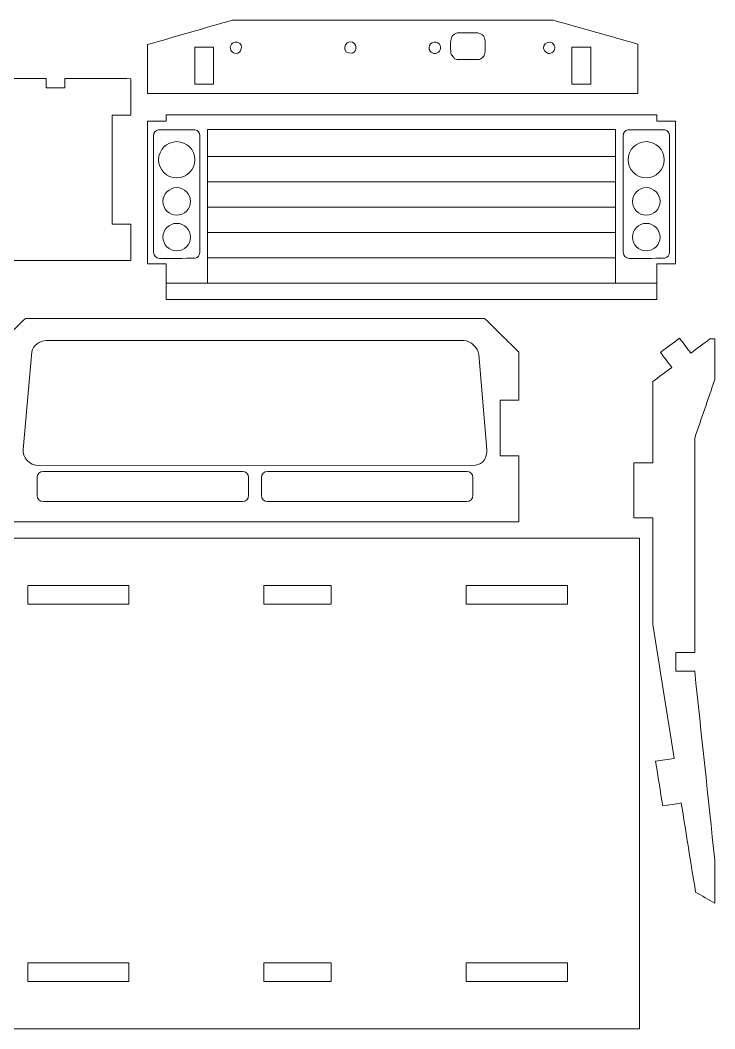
# Model space of a CAD drawing. Header units: centimetres. Extents: x -48.4 to 34, y -21.6 to 8.
# Drawn here: x -8.11 to 2.99, y -9.02 to 7.08 of the extents above; entities that cross this region are included whole.
import ezdxf

# ---------------------------------------------------------------- set-up
doc = ezdxf.new("R2010")
doc.units = ezdxf.units.CM
doc.header["$MEASUREMENT"] = 0
doc.layers.add('Camada 1', color=7, linetype='Continuous')

msp = doc.modelspace()

# ---------------------------------------------------------------- linework, layer by layer
at = {"layer": 'Camada 1', "color": 5, "lineweight": 9}
for points, knots in [([(1.76197, 6.69955), (1.76197, 6.43633), (1.76197, 6.17313), (1.76197, 5.90991), (1.76197, 5.90991), (-0.8487, 5.90991), (-3.45936, 5.90991), (-6.07003, 5.90991), (-6.07003, 5.90991), (-6.07003, 6.17041), (-6.07003, 6.43089), (-6.07003, 6.69138), (-6.07003, 6.69138), (-5.62037, 6.82146), (-5.17071, 6.95154), (-4.72104, 7.08162), (-4.72104, 7.08162), (-3.0113, 7.08162), (-1.30155, 7.08162), (0.40818, 7.08162), (0.40818, 7.08162), (0.85944, 6.95426), (1.31071, 6.82691), (1.76197, 6.69955)], [0, 0, 0, 0, 0.14285714, 0.14285714, 0.14285714, 0.14285714, 0.28571429, 0.28571429, 0.28571429, 0.28571429, 0.42857143, 0.42857143, 0.42857143, 0.42857143, 0.57142857, 0.57142857, 0.57142857, 0.57142857, 0.71428571, 0.71428571, 0.71428571, 0.71428571, 1, 1, 1, 1]), ([(-5.01583, 6.64886), (-5.01583, 6.45172), (-5.01583, 6.25459), (-5.01583, 6.05745), (-5.01583, 6.05745), (-5.11582, 6.05745), (-5.21579, 6.05745), (-5.31579, 6.05745), (-5.31579, 6.05745), (-5.31579, 6.25459), (-5.31579, 6.45172), (-5.31579, 6.64886), (-5.31579, 6.64886), (-5.21579, 6.64886), (-5.11582, 6.64886), (-5.01583, 6.64886)], [0, 0, 0, 0, 0.2, 0.2, 0.2, 0.2, 0.4, 0.4, 0.4, 0.4, 0.6, 0.6, 0.6, 0.6, 1, 1, 1, 1]), ([(1.00964, 6.64886), (1.00964, 6.45172), (1.00964, 6.25459), (1.00964, 6.05745), (1.00964, 6.05745), (0.90965, 6.05745), (0.80967, 6.05745), (0.70968, 6.05745), (0.70968, 6.05745), (0.70968, 6.25459), (0.70968, 6.45172), (0.70968, 6.64886), (0.70968, 6.64886), (0.80967, 6.64886), (0.90965, 6.64886), (1.00964, 6.64886)], [0, 0, 0, 0, 0.2, 0.2, 0.2, 0.2, 0.4, 0.4, 0.4, 0.4, 0.6, 0.6, 0.6, 0.6, 1, 1, 1, 1]), ([(-14.77096, 3.82448), (-14.77096, 3.63087), (-14.77096, 3.43727), (-14.77096, 3.24366), (-14.77096, 3.24366), (-11.95967, 3.24366), (-9.14839, 3.24366), (-6.3371, 3.24366), (-6.3371, 3.24366), (-6.3371, 3.43727), (-6.3371, 3.63087), (-6.3371, 3.82448), (-6.3371, 3.82448), (-6.43709, 3.82448), (-6.53707, 3.82448), (-6.63706, 3.82448), (-6.63706, 3.82448), (-6.63706, 4.40531), (-6.63706, 4.98613), (-6.63706, 5.56696), (-6.63706, 5.56696), (-6.53707, 5.56696), (-6.43709, 5.56696), (-6.3371, 5.56696), (-6.3371, 5.56696), (-6.3371, 5.76057), (-6.3371, 5.95418), (-6.3371, 6.14779), (-6.3371, 6.14779), (-6.68851, 6.1478), (-7.03993, 6.1478), (-7.39134, 6.1478), (-7.39134, 6.1478), (-7.39134, 6.09826), (-7.39134, 6.04873), (-7.39134, 5.99919), (-7.39134, 5.99919), (-7.49133, 5.99919), (-7.59131, 5.99919), (-7.6913, 5.99919), (-7.6913, 5.99919), (-7.6913, 6.04873), (-7.6913, 6.09826), (-7.6913, 6.1478), (-7.6913, 6.1478), (-8.37891, 6.14781), (-9.06652, 6.14784), (-9.75413, 6.14785), (-9.75413, 6.14785), (-9.75413, 6.04786), (-9.75414, 5.94788), (-9.75414, 5.8479), (-9.75414, 5.8479), (-10.28739, 5.84791), (-10.82065, 5.84791), (-11.3539, 5.84792), (-11.3539, 5.84792), (-11.3539, 5.9479), (-11.35389, 6.04789), (-11.35389, 6.14787), (-11.35389, 6.14787), (-12.04153, 6.14785), (-12.72917, 6.14784), (-13.41681, 6.14781), (-13.41681, 6.14781), (-13.41681, 6.09828), (-13.41681, 6.04873), (-13.41681, 5.99919), (-13.41681, 5.99919), (-13.5168, 5.99919), (-13.61678, 5.99919), (-13.71677, 5.99919), (-13.71677, 5.99919), (-13.71677, 6.04873), (-13.71677, 6.09826), (-13.71677, 6.1478), (-13.71677, 6.1478), (-14.06817, 6.1478), (-14.41956, 6.1478), (-14.77096, 6.14779), (-14.77096, 6.14779), (-14.77096, 5.95418), (-14.77096, 5.76057), (-14.77096, 5.56696), (-14.77096, 5.56696), (-14.67098, 5.56696), (-14.57099, 5.56696), (-14.47101, 5.56696), (-14.47101, 5.56696), (-14.47101, 4.98613), (-14.47101, 4.40531), (-14.47101, 3.82448), (-14.47101, 3.82448), (-14.57099, 3.82448), (-14.67098, 3.82448), (-14.77096, 3.82448)], [0, 0, 0, 0, 0.04, 0.04, 0.04, 0.04, 0.08, 0.08, 0.08, 0.08, 0.12, 0.12, 0.12, 0.12, 0.16, 0.16, 0.16, 0.16, 0.2, 0.2, 0.2, 0.2, 0.24, 0.24, 0.24, 0.24, 0.28, 0.28, 0.28, 0.28, 0.32, 0.32, 0.32, 0.32, 0.36, 0.36, 0.36, 0.36, 0.4, 0.4, 0.4, 0.4, 0.44, 0.44, 0.44, 0.44, 0.48, 0.48, 0.48, 0.48, 0.52, 0.52, 0.52, 0.52, 0.56, 0.56, 0.56, 0.56, 0.6, 0.6, 0.6, 0.6, 0.64, 0.64, 0.64, 0.64, 0.68, 0.68, 0.68, 0.68, 0.72, 0.72, 0.72, 0.72, 0.76, 0.76, 0.76, 0.76, 0.8, 0.8, 0.8, 0.8, 0.84, 0.84, 0.84, 0.84, 0.88, 0.88, 0.88, 0.88, 0.92, 0.92, 0.92, 0.92, 1, 1, 1, 1]), ([(-5.77101, 2.62121), (-3.15969, 2.62121), (-0.54838, 2.62121), (2.06294, 2.62121), (2.06294, 2.62121), (2.06294, 2.81115), (2.06294, 3.00109), (2.06294, 3.19103), (2.06294, 3.19103), (2.16293, 3.19103), (2.26291, 3.19103), (2.3629, 3.19103), (2.3629, 3.19103), (2.3629, 3.9508), (2.3629, 4.71057), (2.3629, 5.47034), (2.3629, 5.47034), (2.26291, 5.47034), (2.16293, 5.47034), (2.06294, 5.47034), (2.06294, 5.47034), (2.06294, 5.50367), (2.06294, 5.53699), (2.06294, 5.57032), (2.06294, 5.57032), (-0.54838, 5.57032), (-3.15969, 5.57032), (-5.77101, 5.57032), (-5.77101, 5.57032), (-5.77101, 5.53699), (-5.77101, 5.50367), (-5.77101, 5.47034), (-5.77101, 5.47034), (-5.87099, 5.47034), (-5.97098, 5.47034), (-6.07096, 5.47034), (-6.07096, 5.47034), (-6.07096, 4.71057), (-6.07096, 3.9508), (-6.07096, 3.19103), (-6.07096, 3.19103), (-5.97098, 3.19103), (-5.87099, 3.19103), (-5.77101, 3.19103), (-5.77101, 3.19103), (-5.77101, 3.00109), (-5.77101, 2.81115), (-5.77101, 2.62121)], [0, 0, 0, 0, 0.07692308, 0.07692308, 0.07692308, 0.07692308, 0.15384615, 0.15384615, 0.15384615, 0.15384615, 0.23076923, 0.23076923, 0.23076923, 0.23076923, 0.30769231, 0.30769231, 0.30769231, 0.30769231, 0.38461538, 0.38461538, 0.38461538, 0.38461538, 0.46153846, 0.46153846, 0.46153846, 0.46153846, 0.53846154, 0.53846154, 0.53846154, 0.53846154, 0.61538462, 0.61538462, 0.61538462, 0.61538462, 0.69230769, 0.69230769, 0.69230769, 0.69230769, 0.76923077, 0.76923077, 0.76923077, 0.76923077, 0.84615385, 0.84615385, 0.84615385, 0.84615385, 1, 1, 1, 1]), ([(-8.57095, 1.77999), (-8.38812, 1.95998), (-8.20528, 2.13997), (-8.02245, 2.31996), (-8.02245, 2.31996), (-5.57684, 2.31996), (-3.13123, 2.31996), (-0.68562, 2.31996), (-0.68562, 2.31996), (-0.50279, 2.13997), (-0.31995, 1.95998), (-0.13712, 1.77999), (-0.13712, 1.77999), (-0.13712, 1.52543), (-0.13712, 1.27087), (-0.13712, 1.01631), (-0.13712, 1.01631), (-0.23711, 1.01631), (-0.33709, 1.01631), (-0.43708, 1.01631), (-0.43708, 1.01631), (-0.43708, 0.72017), (-0.43708, 0.42402), (-0.43708, 0.12788), (-0.43708, 0.12788), (-0.33709, 0.12788), (-0.23711, 0.12788), (-0.13712, 0.12788), (-0.13712, 0.12788), (-0.13712, -0.22423), (-0.13712, -0.57633), (-0.13712, -0.92844), (-0.13712, -0.92844), (-2.9484, -0.92844), (-5.75967, -0.92844), (-8.57095, -0.92844), (-8.57095, -0.92844), (-8.57095, -0.57633), (-8.57095, -0.22423), (-8.57095, 0.12788), (-8.57095, 0.12788), (-8.47096, 0.12788), (-8.37098, 0.12788), (-8.27099, 0.12788), (-8.27099, 0.12788), (-8.27099, 0.42402), (-8.27099, 0.72017), (-8.27099, 1.01631), (-8.27099, 1.01631), (-8.37098, 1.01631), (-8.47096, 1.01631), (-8.57095, 1.01631), (-8.57095, 1.01631), (-8.57095, 1.27087), (-8.57095, 1.52543), (-8.57095, 1.77999)], [0, 0, 0, 0, 0.06666667, 0.06666667, 0.06666667, 0.06666667, 0.13333333, 0.13333333, 0.13333333, 0.13333333, 0.2, 0.2, 0.2, 0.2, 0.26666667, 0.26666667, 0.26666667, 0.26666667, 0.33333333, 0.33333333, 0.33333333, 0.33333333, 0.4, 0.4, 0.4, 0.4, 0.46666667, 0.46666667, 0.46666667, 0.46666667, 0.53333333, 0.53333333, 0.53333333, 0.53333333, 0.6, 0.6, 0.6, 0.6, 0.66666667, 0.66666667, 0.66666667, 0.66666667, 0.73333333, 0.73333333, 0.73333333, 0.73333333, 0.8, 0.8, 0.8, 0.8, 0.86666667, 0.86666667, 0.86666667, 0.86666667, 1, 1, 1, 1]), ([(-1.0199, 1.96855), (-1.0199, 1.96855), (-7.68817, 1.96855), (-7.68817, 1.96855), (-7.68817, 1.96855), (-7.7861, 1.96855), (-7.9097, 1.88347), (-7.91837, 1.78593), (-7.91837, 1.78593), (-7.91837, 1.78593), (-8.05673, 0.22865), (-8.05673, 0.22865), (-8.05673, 0.22865), (-8.06751, 0.10734), (-7.96783, -0.02869), (-7.7996, -0.02848), (-7.7996, -0.02848), (-7.7996, -0.02848), (-0.83133, -0.01992), (-0.83133, -0.01992), (-0.83133, -0.01992), (-0.71623, -0.01978), (-0.6411, 0.1068), (-0.65134, 0.22865), (-0.65134, 0.22865), (-0.65134, 0.22865), (-0.77855, 1.74311), (-0.77855, 1.74311), (-0.77855, 1.74311), (-0.78776, 1.8528), (-0.90987, 1.96497), (-1.0199, 1.96855)], [0, 0, 0, 0, 0.11111111, 0.11111111, 0.11111111, 0.11111111, 0.22222222, 0.22222222, 0.22222222, 0.22222222, 0.33333333, 0.33333333, 0.33333333, 0.33333333, 0.44444444, 0.44444444, 0.44444444, 0.44444444, 0.55555556, 0.55555556, 0.55555556, 0.55555556, 0.66666667, 0.66666667, 0.66666667, 0.66666667, 0.77777778, 0.77777778, 0.77777778, 0.77777778, 1, 1, 1, 1]), ([(2.66991, 0.40693), (2.77726, 0.71908), (2.88462, 1.03124), (2.99197, 1.34339), (2.99197, 1.34339), (2.99197, 1.55989), (2.99197, 1.77638), (2.99197, 1.99288), (2.99197, 1.99288), (2.96522, 1.99288), (2.93847, 1.99288), (2.91172, 1.99288), (2.91172, 1.99288), (2.81041, 1.91708), (2.70909, 1.84129), (2.60778, 1.76549), (2.60778, 1.76549), (2.54788, 1.84555), (2.48799, 1.92561), (2.42809, 2.00567), (2.42809, 2.00567), (2.32678, 1.92987), (2.22547, 1.85408), (2.12416, 1.77828), (2.12416, 1.77828), (2.18406, 1.69822), (2.24395, 1.61817), (2.30385, 1.53811), (2.30385, 1.53811), (2.20254, 1.46231), (2.10124, 1.38652), (1.99993, 1.31072), (1.99993, 1.31072), (1.99993, 0.87876), (1.99993, 0.44679), (1.99993, 0.01483), (1.99993, 0.01483), (1.89994, 0.01483), (1.79996, 0.01483), (1.69997, 0.01483), (1.69997, 0.01483), (1.69997, -0.27849), (1.69997, -0.57182), (1.69997, -0.86513), (1.69997, -0.86513), (1.79996, -0.86513), (1.89994, -0.86513), (1.99993, -0.86513), (1.99993, -0.86513), (1.99993, -1.4321), (1.99993, -1.99909), (1.99993, -2.56605), (1.99993, -2.56605), (2.11395, -3.27846), (2.22798, -3.99088), (2.342, -4.70329), (2.342, -4.70329), (2.24327, -4.71909), (2.14454, -4.73489), (2.04581, -4.75069), (2.04581, -4.75069), (2.08382, -4.98816), (2.12183, -5.22564), (2.15984, -5.46311), (2.15984, -5.46311), (2.25857, -5.44731), (2.35729, -5.43151), (2.45602, -5.4157), (2.45602, -5.4157), (2.53204, -5.89064), (2.60805, -6.36558), (2.68407, -6.84052), (2.68407, -6.84052), (2.7867, -6.8984), (2.88934, -6.95627), (2.99197, -7.01415), (2.99197, -7.01415), (2.99197, -6.78644), (2.99197, -6.55872), (2.99197, -6.33101), (2.99197, -6.33101), (2.88462, -5.32484), (2.77726, -4.31868), (2.66991, -3.31251), (2.66991, -3.31251), (2.56973, -3.31251), (2.46954, -3.31251), (2.36936, -3.31251), (2.36936, -3.31251), (2.36936, -3.21253), (2.36936, -3.11254), (2.36936, -3.01256), (2.36936, -3.01256), (2.46954, -3.01256), (2.56973, -3.01256), (2.66991, -3.01256), (2.66991, -3.01256), (2.66991, -1.87273), (2.66991, -0.7329), (2.66991, 0.40693)], [0, 0, 0, 0, 0.03846154, 0.03846154, 0.03846154, 0.03846154, 0.07692308, 0.07692308, 0.07692308, 0.07692308, 0.11538462, 0.11538462, 0.11538462, 0.11538462, 0.15384615, 0.15384615, 0.15384615, 0.15384615, 0.19230769, 0.19230769, 0.19230769, 0.19230769, 0.23076923, 0.23076923, 0.23076923, 0.23076923, 0.26923077, 0.26923077, 0.26923077, 0.26923077, 0.30769231, 0.30769231, 0.30769231, 0.30769231, 0.34615385, 0.34615385, 0.34615385, 0.34615385, 0.38461538, 0.38461538, 0.38461538, 0.38461538, 0.42307692, 0.42307692, 0.42307692, 0.42307692, 0.46153846, 0.46153846, 0.46153846, 0.46153846, 0.5, 0.5, 0.5, 0.5, 0.53846154, 0.53846154, 0.53846154, 0.53846154, 0.57692308, 0.57692308, 0.57692308, 0.57692308, 0.61538462, 0.61538462, 0.61538462, 0.61538462, 0.65384615, 0.65384615, 0.65384615, 0.65384615, 0.69230769, 0.69230769, 0.69230769, 0.69230769, 0.73076923, 0.73076923, 0.73076923, 0.73076923, 0.76923077, 0.76923077, 0.76923077, 0.76923077, 0.80769231, 0.80769231, 0.80769231, 0.80769231, 0.84615385, 0.84615385, 0.84615385, 0.84615385, 0.88461538, 0.88461538, 0.88461538, 0.88461538, 0.92307692, 0.92307692, 0.92307692, 0.92307692, 1, 1, 1, 1]), ([(-9.60102, -9.02119), (-5.80408, -9.02119), (-2.00713, -9.02119), (1.78981, -9.02119), (1.78981, -9.02119), (1.78981, -6.40989), (1.78981, -3.79858), (1.78981, -1.18728), (1.78981, -1.18728), (-2.00713, -1.18728), (-5.80408, -1.18728), (-9.60102, -1.18728), (-9.60102, -1.18728), (-9.60102, -1.44155), (-9.60102, -1.69582), (-9.60102, -1.95009), (-9.60102, -1.95009), (-10.42098, -1.95009), (-11.24093, -1.95009), (-12.06089, -1.95009), (-12.06089, -1.95009), (-12.06089, -2.61006), (-12.06089, -3.27003), (-12.06089, -3.92999), (-12.06089, -3.92999), (-12.16088, -3.92999), (-12.26087, -3.92999), (-12.36086, -3.92999), (-12.36086, -3.92999), (-12.36086, -3.27003), (-12.36086, -2.61006), (-12.36086, -1.95009), (-12.36086, -1.95009), (-12.97512, -1.95009), (-13.58937, -1.95009), (-14.20363, -1.95009), (-14.20363, -1.95009), (-14.20363, -2.04723), (-14.20363, -2.14438), (-14.20363, -2.24151), (-14.20363, -2.24151), (-14.43504, -2.24151), (-14.66646, -2.24151), (-14.89787, -2.24151), (-14.89787, -2.24151), (-14.89787, -2.80434), (-14.89787, -3.36717), (-14.89787, -3.92999), (-14.89787, -3.92999), (-14.79502, -3.92999), (-14.69217, -3.92999), (-14.58932, -3.92999), (-14.58932, -3.92999), (-14.58932, -4.71335), (-14.58932, -5.49668), (-14.58932, -6.28003), (-14.58932, -6.28003), (-14.69217, -6.28003), (-14.79502, -6.28003), (-14.89787, -6.28003), (-14.89787, -6.28003), (-14.89787, -6.84233), (-14.89787, -7.40464), (-14.89787, -7.96694), (-14.89787, -7.96694), (-14.66646, -7.96694), (-14.43504, -7.96694), (-14.20363, -7.96694), (-14.20363, -7.96694), (-14.20363, -8.06693), (-14.20363, -8.16691), (-14.20363, -8.2669), (-14.20363, -8.2669), (-13.58937, -8.2669), (-12.97512, -8.2669), (-12.36086, -8.2669), (-12.36086, -8.2669), (-12.36086, -7.60694), (-12.36086, -6.94697), (-12.36086, -6.28702), (-12.36086, -6.28702), (-12.26087, -6.28702), (-12.16088, -6.28702), (-12.06089, -6.28702), (-12.06089, -6.28702), (-12.06089, -6.94697), (-12.06089, -7.60694), (-12.06089, -8.2669), (-12.06089, -8.2669), (-11.24093, -8.2669), (-10.42098, -8.2669), (-9.60102, -8.2669), (-9.60102, -8.2669), (-9.60102, -8.51833), (-9.60102, -8.76976), (-9.60102, -9.02119)], [0, 0, 0, 0, 0.04, 0.04, 0.04, 0.04, 0.08, 0.08, 0.08, 0.08, 0.12, 0.12, 0.12, 0.12, 0.16, 0.16, 0.16, 0.16, 0.2, 0.2, 0.2, 0.2, 0.24, 0.24, 0.24, 0.24, 0.28, 0.28, 0.28, 0.28, 0.32, 0.32, 0.32, 0.32, 0.36, 0.36, 0.36, 0.36, 0.4, 0.4, 0.4, 0.4, 0.44, 0.44, 0.44, 0.44, 0.48, 0.48, 0.48, 0.48, 0.52, 0.52, 0.52, 0.52, 0.56, 0.56, 0.56, 0.56, 0.6, 0.6, 0.6, 0.6, 0.64, 0.64, 0.64, 0.64, 0.68, 0.68, 0.68, 0.68, 0.72, 0.72, 0.72, 0.72, 0.76, 0.76, 0.76, 0.76, 0.8, 0.8, 0.8, 0.8, 0.84, 0.84, 0.84, 0.84, 0.88, 0.88, 0.88, 0.88, 0.92, 0.92, 0.92, 0.92, 1, 1, 1, 1]), ([(-6.36787, -1.94147), (-6.36787, -2.04146), (-6.36787, -2.14144), (-6.36787, -2.24143), (-6.36787, -2.24143), (-6.90673, -2.24143), (-7.44559, -2.24143), (-7.98445, -2.24143), (-7.98445, -2.24143), (-7.98445, -2.14144), (-7.98445, -2.04146), (-7.98445, -1.94147), (-7.98445, -1.94147), (-7.44559, -1.94147), (-6.90673, -1.94147), (-6.36787, -1.94147)], [0, 0, 0, 0, 0.2, 0.2, 0.2, 0.2, 0.4, 0.4, 0.4, 0.4, 0.6, 0.6, 0.6, 0.6, 1, 1, 1, 1]), ([(-3.13473, -1.94147), (-3.13473, -2.04146), (-3.13473, -2.14144), (-3.13473, -2.24143), (-3.13473, -2.24143), (-3.49397, -2.24143), (-3.85321, -2.24143), (-4.21245, -2.24143), (-4.21245, -2.24143), (-4.21245, -2.14144), (-4.21245, -2.04146), (-4.21245, -1.94147), (-4.21245, -1.94147), (-3.85321, -1.94147), (-3.49397, -1.94147), (-3.13473, -1.94147)], [0, 0, 0, 0, 0.2, 0.2, 0.2, 0.2, 0.4, 0.4, 0.4, 0.4, 0.6, 0.6, 0.6, 0.6, 1, 1, 1, 1]), ([(0.63727, -2.24143), (0.09841, -2.24143), (-0.44045, -2.24143), (-0.97931, -2.24143), (-0.97931, -2.24143), (-0.97931, -2.14144), (-0.97931, -2.04146), (-0.97931, -1.94147), (-0.97931, -1.94147), (-0.44045, -1.94147), (0.09841, -1.94147), (0.63727, -1.94147), (0.63727, -1.94147), (0.63727, -2.04146), (0.63727, -2.14144), (0.63727, -2.24143)], [0, 0, 0, 0, 0.2, 0.2, 0.2, 0.2, 0.4, 0.4, 0.4, 0.4, 0.6, 0.6, 0.6, 0.6, 1, 1, 1, 1]), ([(-6.36787, -7.96694), (-6.36787, -8.06693), (-6.36787, -8.16691), (-6.36787, -8.2669), (-6.36787, -8.2669), (-6.90673, -8.2669), (-7.44559, -8.2669), (-7.98445, -8.2669), (-7.98445, -8.2669), (-7.98445, -8.16691), (-7.98445, -8.06693), (-7.98445, -7.96694), (-7.98445, -7.96694), (-7.44559, -7.96694), (-6.90673, -7.96694), (-6.36787, -7.96694)], [0, 0, 0, 0, 0.2, 0.2, 0.2, 0.2, 0.4, 0.4, 0.4, 0.4, 0.6, 0.6, 0.6, 0.6, 1, 1, 1, 1]), ([(-4.21245, -7.96694), (-3.85321, -7.96694), (-3.49397, -7.96694), (-3.13473, -7.96694), (-3.13473, -7.96694), (-3.13473, -8.06693), (-3.13473, -8.16691), (-3.13473, -8.2669), (-3.13473, -8.2669), (-3.49397, -8.2669), (-3.85321, -8.2669), (-4.21245, -8.2669), (-4.21245, -8.2669), (-4.21245, -8.16691), (-4.21245, -8.06693), (-4.21245, -7.96694)], [0, 0, 0, 0, 0.2, 0.2, 0.2, 0.2, 0.4, 0.4, 0.4, 0.4, 0.6, 0.6, 0.6, 0.6, 1, 1, 1, 1]), ([(-0.97931, -7.96694), (-0.44045, -7.96694), (0.09841, -7.96694), (0.63727, -7.96694), (0.63727, -7.96694), (0.63727, -8.06693), (0.63727, -8.16691), (0.63727, -8.2669), (0.63727, -8.2669), (0.09841, -8.2669), (-0.44045, -8.2669), (-0.97931, -8.2669), (-0.97931, -8.2669), (-0.97931, -8.16691), (-0.97931, -8.06693), (-0.97931, -7.96694)], [0, 0, 0, 0, 0.2, 0.2, 0.2, 0.2, 0.4, 0.4, 0.4, 0.4, 0.6, 0.6, 0.6, 0.6, 1, 1, 1, 1])]:
    msp.add_open_spline(points, degree=3, knots=knots, dxfattribs=at)
at = {"layer": 'Camada 1', "color": 1, "lineweight": 9}
for points, knots in [([(-2.79618, 6.55579), (-2.99703, 6.52941), (-2.92908, 6.77574), (-2.79535, 6.72799), (-2.79535, 6.72799), (-2.73558, 6.70665), (-2.72359, 6.61311), (-2.76877, 6.57216), (-2.76877, 6.57216), (-2.7779, 6.5667), (-2.78704, 6.56125), (-2.79618, 6.55579)], [0, 0, 0, 0, 0.25, 0.25, 0.25, 0.25, 0.5, 0.5, 0.5, 0.5, 1, 1, 1, 1]), ([(-1.49513, 6.54965), (-1.5246, 6.56077), (-1.55932, 6.57451), (-1.57079, 6.61407), (-1.57079, 6.61407), (-1.59703, 6.70453), (-1.47418, 6.78047), (-1.40807, 6.69617), (-1.40807, 6.69617), (-1.36908, 6.64643), (-1.40309, 6.56344), (-1.46348, 6.55041), (-1.46348, 6.55041), (-1.47403, 6.55016), (-1.48458, 6.5499), (-1.49513, 6.54965)], [0, 0, 0, 0, 0.2, 0.2, 0.2, 0.2, 0.4, 0.4, 0.4, 0.4, 0.6, 0.6, 0.6, 0.6, 1, 1, 1, 1]), ([(-1.16542, 6.46691), (-1.18359, 6.48976), (-1.20177, 6.51261), (-1.21995, 6.53546), (-1.21995, 6.53546), (-1.23079, 6.56372), (-1.24521, 6.76625), (-1.20441, 6.82527), (-1.20441, 6.82527), (-1.18903, 6.84752), (-1.15302, 6.87315), (-1.12562, 6.87718), (-1.12562, 6.87718), (-1.01443, 6.87783), (-0.90325, 6.87849), (-0.79206, 6.87914), (-0.79206, 6.87914), (-0.75031, 6.8744), (-0.70248, 6.84089), (-0.68646, 6.80104), (-0.68646, 6.80104), (-0.67196, 6.765), (-0.67127, 6.56925), (-0.68515, 6.53153), (-0.68515, 6.53153), (-0.69739, 6.49829), (-0.73854, 6.46161), (-0.76691, 6.45428), (-0.76691, 6.45428), (-0.88713, 6.45335), (-1.00735, 6.45242), (-1.12757, 6.45149), (-1.12757, 6.45149), (-1.14019, 6.45663), (-1.15281, 6.46176), (-1.16542, 6.46691)], [0, 0, 0, 0, 0.1, 0.1, 0.1, 0.1, 0.2, 0.2, 0.2, 0.2, 0.3, 0.3, 0.3, 0.3, 0.4, 0.4, 0.4, 0.4, 0.5, 0.5, 0.5, 0.5, 0.6, 0.6, 0.6, 0.6, 0.7, 0.7, 0.7, 0.7, 0.8, 0.8, 0.8, 0.8, 1, 1, 1, 1]), ([(0.31983, 6.55258), (0.14786, 6.64978), (0.35544, 6.81235), (0.4271, 6.68377), (0.4271, 6.68377), (0.45753, 6.62917), (0.4122, 6.55241), (0.35092, 6.5486), (0.35092, 6.5486), (0.34056, 6.54993), (0.33019, 6.55124), (0.31983, 6.55258)], [0, 0, 0, 0, 0.25, 0.25, 0.25, 0.25, 0.5, 0.5, 0.5, 0.5, 1, 1, 1, 1]), ([(-4.6961, 6.55868), (-4.72576, 6.58218), (-4.73962, 6.58581), (-4.74744, 6.62386), (-4.74744, 6.62386), (-4.76533, 6.71108), (-4.6713, 6.74373), (-4.63243, 6.72873), (-4.63243, 6.72873), (-4.5203, 6.68546), (-4.57723, 6.5473), (-4.65814, 6.54885), (-4.65814, 6.54885), (-4.67079, 6.55213), (-4.68345, 6.5554), (-4.6961, 6.55868)], [0, 0, 0, 0, 0.2, 0.2, 0.2, 0.2, 0.4, 0.4, 0.4, 0.4, 0.6, 0.6, 0.6, 0.6, 1, 1, 1, 1]), ([(-5.30872, 5.33349), (-5.50595, 5.33349), (-5.70317, 5.33349), (-5.9004, 5.33349), (-5.9004, 5.33349), (-5.94431, 5.32324), (-5.97144, 5.28374), (-5.97451, 5.23691), (-5.97451, 5.23691), (-5.97451, 4.617), (-5.97451, 3.9971), (-5.97451, 3.37719), (-5.97451, 3.37719), (-5.97061, 3.31778), (-5.93395, 3.2811), (-5.87453, 3.27721), (-5.87453, 3.27721), (-5.68593, 3.27834), (-5.49732, 3.27948), (-5.30872, 3.28061), (-5.30872, 3.28061), (-5.26484, 3.29083), (-5.23769, 3.33036), (-5.23462, 3.37719), (-5.23462, 3.37719), (-5.23462, 3.9971), (-5.23462, 4.617), (-5.23462, 5.23691), (-5.23462, 5.23691), (-5.2379, 5.28684), (-5.2617, 5.3175), (-5.30872, 5.33349)], [0, 0, 0, 0, 0.11111111, 0.11111111, 0.11111111, 0.11111111, 0.22222222, 0.22222222, 0.22222222, 0.22222222, 0.33333333, 0.33333333, 0.33333333, 0.33333333, 0.44444444, 0.44444444, 0.44444444, 0.44444444, 0.55555556, 0.55555556, 0.55555556, 0.55555556, 0.66666667, 0.66666667, 0.66666667, 0.66666667, 0.77777778, 0.77777778, 0.77777778, 0.77777778, 1, 1, 1, 1]), ([(-5.77101, 2.88091), (-5.55086, 2.88091), (-5.33071, 2.88091), (-5.11056, 2.88091), (-5.11056, 2.88091), (-5.11056, 3.69957), (-5.11056, 4.51823), (-5.11056, 5.33689), (-5.11056, 5.33689), (-2.93954, 5.33689), (-0.76852, 5.33689), (1.4025, 5.33689), (1.4025, 5.33689), (1.4025, 4.51823), (1.4025, 3.69957), (1.4025, 2.88091), (1.4025, 2.88091), (1.62265, 2.88091), (1.84279, 2.88091), (2.06294, 2.88091)], [0, 0, 0, 0, 0.16666667, 0.16666667, 0.16666667, 0.16666667, 0.33333333, 0.33333333, 0.33333333, 0.33333333, 0.5, 0.5, 0.5, 0.5, 0.66666667, 0.66666667, 0.66666667, 0.66666667, 1, 1, 1, 1]), ([(2.19235, 5.33349), (1.99512, 5.33349), (1.7979, 5.33349), (1.60067, 5.33349), (1.60067, 5.33349), (1.55676, 5.32324), (1.52963, 5.28374), (1.52656, 5.23691), (1.52656, 5.23691), (1.52656, 4.617), (1.52656, 3.9971), (1.52656, 3.37719), (1.52656, 3.37719), (1.53046, 3.31778), (1.56712, 3.2811), (1.62654, 3.27721), (1.62654, 3.27721), (1.81514, 3.27834), (2.00375, 3.27948), (2.19235, 3.28061), (2.19235, 3.28061), (2.23623, 3.29083), (2.26338, 3.33036), (2.26645, 3.37719), (2.26645, 3.37719), (2.26645, 3.9971), (2.26645, 4.617), (2.26645, 5.23691), (2.26645, 5.23691), (2.26317, 5.28684), (2.23937, 5.3175), (2.19235, 5.33349)], [0, 0, 0, 0, 0.11111111, 0.11111111, 0.11111111, 0.11111111, 0.22222222, 0.22222222, 0.22222222, 0.22222222, 0.33333333, 0.33333333, 0.33333333, 0.33333333, 0.44444444, 0.44444444, 0.44444444, 0.44444444, 0.55555556, 0.55555556, 0.55555556, 0.55555556, 0.66666667, 0.66666667, 0.66666667, 0.66666667, 0.77777778, 0.77777778, 0.77777778, 0.77777778, 1, 1, 1, 1]), ([(-5.89452, 4.85319), (-5.89452, 5.01279), (-5.76513, 5.14218), (-5.60553, 5.14218), (-5.60553, 5.14218), (-5.44593, 5.14218), (-5.31654, 5.01279), (-5.31654, 4.85319), (-5.31654, 4.85319), (-5.31654, 4.69359), (-5.44593, 4.5642), (-5.60553, 4.5642), (-5.60553, 4.5642), (-5.76513, 4.5642), (-5.89452, 4.69359), (-5.89452, 4.85319)], [0, 0, 0, 0, 0.2, 0.2, 0.2, 0.2, 0.4, 0.4, 0.4, 0.4, 0.6, 0.6, 0.6, 0.6, 1, 1, 1, 1]), ([(1.60655, 4.85319), (1.60655, 5.01279), (1.73594, 5.14218), (1.89554, 5.14218), (1.89554, 5.14218), (2.05514, 5.14218), (2.18453, 5.01279), (2.18453, 4.85319), (2.18453, 4.85319), (2.18453, 4.69359), (2.05514, 4.5642), (1.89554, 4.5642), (1.89554, 4.5642), (1.73594, 4.5642), (1.60655, 4.69359), (1.60655, 4.85319)], [0, 0, 0, 0, 0.2, 0.2, 0.2, 0.2, 0.4, 0.4, 0.4, 0.4, 0.6, 0.6, 0.6, 0.6, 1, 1, 1, 1]), ([(-5.82453, 4.18798), (-5.82453, 4.30946), (-5.72604, 4.40795), (-5.60456, 4.40795), (-5.60456, 4.40795), (-5.48308, 4.40795), (-5.38459, 4.30946), (-5.38459, 4.18798), (-5.38459, 4.18798), (-5.38459, 4.0665), (-5.48308, 3.96801), (-5.60456, 3.96801), (-5.60456, 3.96801), (-5.72604, 3.96801), (-5.82453, 4.0665), (-5.82453, 4.18798)], [0, 0, 0, 0, 0.2, 0.2, 0.2, 0.2, 0.4, 0.4, 0.4, 0.4, 0.6, 0.6, 0.6, 0.6, 1, 1, 1, 1]), ([(1.67654, 4.18798), (1.67654, 4.30946), (1.77503, 4.40795), (1.89651, 4.40795), (1.89651, 4.40795), (2.01799, 4.40795), (2.11648, 4.30946), (2.11648, 4.18798), (2.11648, 4.18798), (2.11648, 4.0665), (2.01799, 3.96801), (1.89651, 3.96801), (1.89651, 3.96801), (1.77503, 3.96801), (1.67654, 4.0665), (1.67654, 4.18798)], [0, 0, 0, 0, 0.2, 0.2, 0.2, 0.2, 0.4, 0.4, 0.4, 0.4, 0.6, 0.6, 0.6, 0.6, 1, 1, 1, 1]), ([(-5.82453, 3.61807), (-5.82453, 3.73955), (-5.72604, 3.83804), (-5.60456, 3.83804), (-5.60456, 3.83804), (-5.48308, 3.83804), (-5.38459, 3.73955), (-5.38459, 3.61807), (-5.38459, 3.61807), (-5.38459, 3.49659), (-5.48308, 3.3981), (-5.60456, 3.3981), (-5.60456, 3.3981), (-5.72604, 3.3981), (-5.82453, 3.49659), (-5.82453, 3.61807)], [0, 0, 0, 0, 0.2, 0.2, 0.2, 0.2, 0.4, 0.4, 0.4, 0.4, 0.6, 0.6, 0.6, 0.6, 1, 1, 1, 1]), ([(1.67654, 3.61807), (1.67654, 3.73955), (1.77503, 3.83804), (1.89651, 3.83804), (1.89651, 3.83804), (2.01799, 3.83804), (2.11648, 3.73955), (2.11648, 3.61807), (2.11648, 3.61807), (2.11648, 3.49659), (2.01799, 3.3981), (1.89651, 3.3981), (1.89651, 3.3981), (1.77503, 3.3981), (1.67654, 3.49659), (1.67654, 3.61807)], [0, 0, 0, 0, 0.2, 0.2, 0.2, 0.2, 0.4, 0.4, 0.4, 0.4, 0.6, 0.6, 0.6, 0.6, 1, 1, 1, 1]), ([(-7.83571, -0.50381), (-7.83571, -0.50381), (-7.83571, -0.2217), (-7.83571, -0.2217), (-7.83571, -0.2217), (-7.83571, -0.16728), (-7.79119, -0.12276), (-7.73677, -0.12276), (-7.73677, -0.12276), (-7.73677, -0.12276), (-4.55588, -0.12276), (-4.55588, -0.12276), (-4.55588, -0.12276), (-4.50146, -0.12276), (-4.45694, -0.16728), (-4.45694, -0.2217), (-4.45694, -0.2217), (-4.45694, -0.2217), (-4.45694, -0.50381), (-4.45694, -0.50381), (-4.45694, -0.50381), (-4.45694, -0.55823), (-4.50146, -0.60275), (-4.55588, -0.60275), (-4.55588, -0.60275), (-4.55588, -0.60275), (-7.73677, -0.60275), (-7.73677, -0.60275), (-7.73677, -0.60275), (-7.79119, -0.60275), (-7.83571, -0.55823), (-7.83571, -0.50381)], [0, 0, 0, 0, 0.11111111, 0.11111111, 0.11111111, 0.11111111, 0.22222222, 0.22222222, 0.22222222, 0.22222222, 0.33333333, 0.33333333, 0.33333333, 0.33333333, 0.44444444, 0.44444444, 0.44444444, 0.44444444, 0.55555556, 0.55555556, 0.55555556, 0.55555556, 0.66666667, 0.66666667, 0.66666667, 0.66666667, 0.77777778, 0.77777778, 0.77777778, 0.77777778, 1, 1, 1, 1]), ([(-4.2513, -0.50381), (-4.2513, -0.50381), (-4.2513, -0.2217), (-4.2513, -0.2217), (-4.2513, -0.2217), (-4.2513, -0.16728), (-4.20678, -0.12276), (-4.15236, -0.12276), (-4.15236, -0.12276), (-4.15236, -0.12276), (-0.97147, -0.12276), (-0.97147, -0.12276), (-0.97147, -0.12276), (-0.91705, -0.12276), (-0.87253, -0.16728), (-0.87253, -0.2217), (-0.87253, -0.2217), (-0.87253, -0.2217), (-0.87253, -0.50381), (-0.87253, -0.50381), (-0.87253, -0.50381), (-0.87253, -0.55823), (-0.91705, -0.60275), (-0.97147, -0.60275), (-0.97147, -0.60275), (-0.97147, -0.60275), (-4.15236, -0.60275), (-4.15236, -0.60275), (-4.15236, -0.60275), (-4.20678, -0.60275), (-4.2513, -0.55823), (-4.2513, -0.50381)], [0, 0, 0, 0, 0.11111111, 0.11111111, 0.11111111, 0.11111111, 0.22222222, 0.22222222, 0.22222222, 0.22222222, 0.33333333, 0.33333333, 0.33333333, 0.33333333, 0.44444444, 0.44444444, 0.44444444, 0.44444444, 0.55555556, 0.55555556, 0.55555556, 0.55555556, 0.66666667, 0.66666667, 0.66666667, 0.66666667, 0.77777778, 0.77777778, 0.77777778, 0.77777778, 1, 1, 1, 1])]:
    msp.add_open_spline(points, degree=3, knots=knots, dxfattribs=at)
for points in [[(1.4025, 4.90256), (-0.76852, 4.90256), (-2.93954, 4.90256), (-5.11056, 4.90256)], [(1.4025, 4.49824), (-0.76852, 4.49824), (-2.93954, 4.49824), (-5.11056, 4.49824)], [(1.4025, 4.0939), (-0.76852, 4.0939), (-2.93954, 4.0939), (-5.11056, 4.0939)], [(-5.11056, 3.68957), (-2.93954, 3.68957), (-0.76852, 3.68957), (1.4025, 3.68957)], [(-5.11056, 3.28523), (-2.93954, 3.28523), (-0.76852, 3.28523), (1.4025, 3.28523)], [(-5.11056, 2.88091), (-2.93954, 2.88091), (-0.76852, 2.88091), (1.4025, 2.88091)]]:
    msp.add_open_spline(points, degree=3, dxfattribs=at)

doc.saveas('drawing.dxf')
